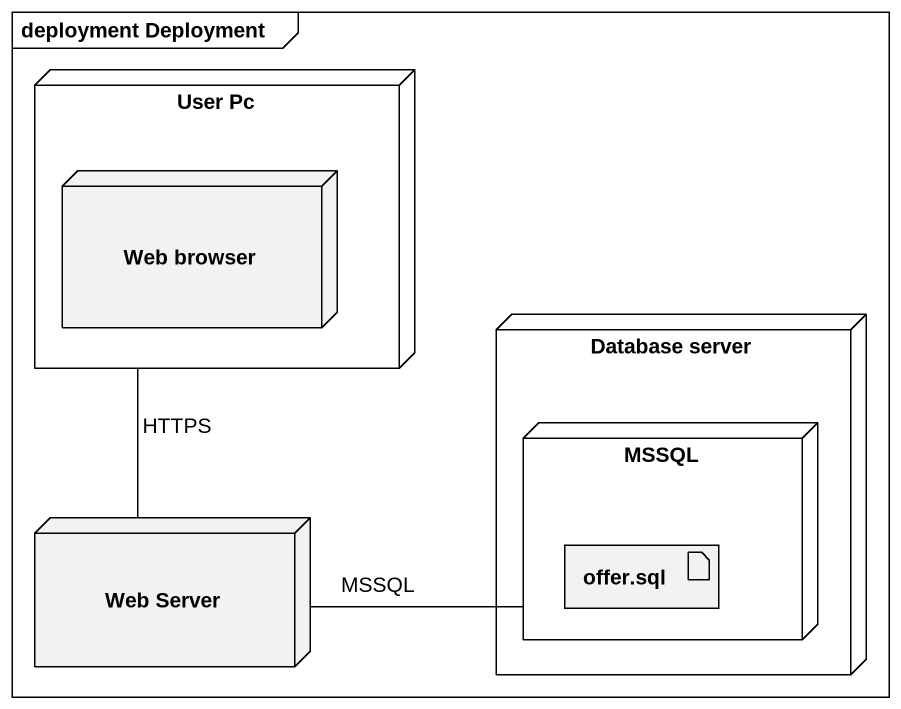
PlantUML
@startuml
mainframe deployment Deployment
node "User Pc" as User_Pc {
  node "Web browser" as Web_browser
}
node "Database server" as Database_server {
  node MSSQL {
    artifact "offer.sql" as offer_sql
  }
}
node "Web Server" as Web_Server
MSSQL -left- Web_Server : MSSQL
Web_Server -up- User_Pc : HTTPS
@enduml
